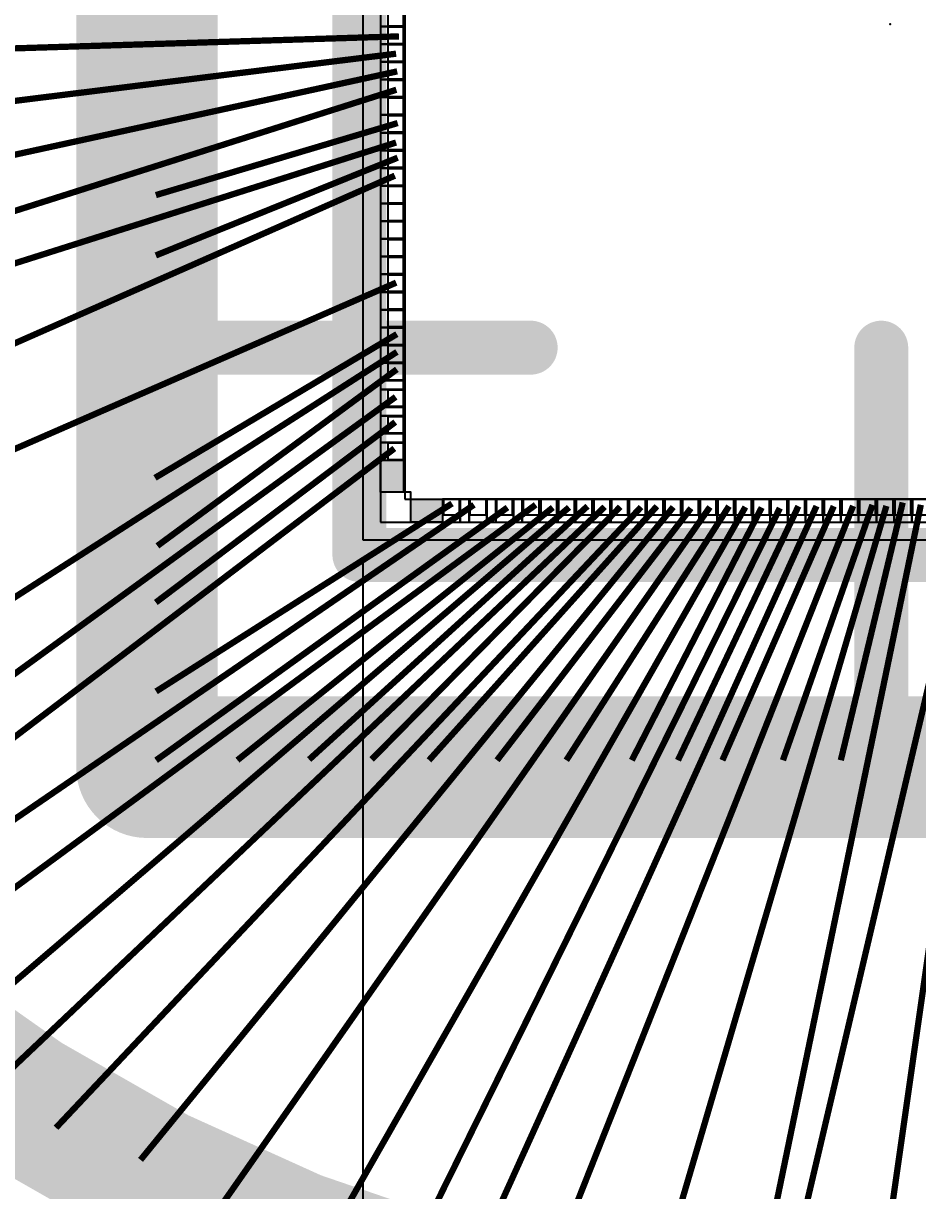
# Model space of a CAD drawing. Extents: x -12 to 108, y -5 to 75.
# Drawn here: x 62.092 to 64.619, y 32.797 to 36.096 of the extents above; entities that cross this region are included whole.
import ezdxf

# ---------------------------------------------------------------- set-up
doc = ezdxf.new("R2010")
doc.units = 0
doc.header["$MEASUREMENT"] = 0
doc.layers.get('0').update_dxf_attribs({"linetype": 'CONTINUOUS'})
doc.layers.get('Defpoints').update_dxf_attribs({"linetype": 'CONTINUOUS'})
for name, color, linetype in [('1', 12, 'CONTINUOUS'), ('21', 41, 'CONTINUOUS'), ('23', 53, 'CONTINUOUS'), ('Cu4', 1, 'CONTINUOUS'), ('Filler', 250, 'CONTINUOUS'), ('Frame', 7, 'CONTINUOUS'), ('IOs', 250, 'CONTINUOUS'), ('Pad', 255, 'CONTINUOUS'), ('PhysicalPad', 255, 'CONTINUOUS'), ('Sbp1', 5, 'CONTINUOUS'), ('Text', 7, 'CONTINUOUS'), ('vdd', 250, 'CONTINUOUS'), ('vss', 250, 'CONTINUOUS')]:
    doc.layers.add(name, color=color, linetype=linetype)
doc.dimstyles.get("Standard").update_dxf_attribs({"dimtxt": 0.18, "dimasz": 0.18, "dimexe": 0.18, "dimexo": 0.0625, "dimgap": 0.09, "dimtad": 0, "dimtih": 1, "dimtoh": 1, "dimdec": 4, "dimzin": 0, "dimdsep": 46, "dimtxsty": 'Standard', "dimcen": 0.09, "dimadec": 0, "dimazin": 0, "dimtfac": 1, "dimtdec": 4, "dimtofl": 0, "dimtmove": 0, "dimatfit": 3, "dimfxl": 1, "dimtolj": 1, "dimtzin": 0, "dimarcsym": 0})

# ---------------------------------------------------------------- blocks, each defined once
blk = doc.blocks.new('CPG06402')
at = {"layer": 'Filler'}
h = blk.add_hatch(color=5, dxfattribs=at)
h.dxf.hatch_style = 1
h.paths.add_polyline_path([(19110.6, 16457.3), (19110.6, 16547.3), (19045.6, 16547.3), (19045.6, 16457.3)])
h = blk.add_hatch(color=5, dxfattribs=at)
h.dxf.hatch_style = 1
h.paths.add_polyline_path([(19130.6, 16372.3), (19220.6, 16372.3), (19220.6, 16437.3), (19130.6, 16437.3)])
at = {"layer": 'Filler', "color": 5}
for points in [[(19110.6, 16747.3), (19110.6, 16772.3), (19045.6, 16772.3), (19045.6, 16747.3)], [(19110.6, 16672.4), (19110.6, 16697.4), (19045.6, 16697.4), (19045.6, 16672.4)], [(19110.6, 16597.3), (19110.6, 16622.3), (19045.6, 16622.3), (19045.6, 16597.3)], [(19045.6, 16457.3), (19045.6, 16547.3), (19110.6, 16547.3), (19110.6, 16457.3)], [(19130.6, 16437.3), (19220.6, 16437.3), (19220.6, 16372.3), (19130.6, 16372.3)], [(19270.6, 16372.3), (19295.6, 16372.3), (19295.6, 16437.3), (19270.6, 16437.3)], [(19345.6, 16372.3), (19370.6, 16372.3), (19370.6, 16437.3), (19345.6, 16437.3)], [(19420.6, 16372.3), (19445.6, 16372.3), (19445.6, 16437.3), (19420.6, 16437.3)]]:
    blk.add_lwpolyline(points, close=True, dxfattribs=at)
at = {"layer": 'Frame', "color": 5}
for points in [[(18995.6, 16322.3), (21995.6, 16322.3), (21995.6, 19322.3), (18995.6, 19322.3)], [(19045.6, 16372.3), (21945.6, 16372.3), (21945.6, 19272.3), (19045.6, 19272.3)], [(19113.6, 16437.3), (21877.6, 16437.3), (21877.6, 19207.3), (19113.6, 19207.3)], [(19045.6, 16372.3), (19130.6, 16372.3), (19130.6, 16457.3), (19045.6, 16457.3)]]:
    blk.add_lwpolyline(points, close=True, dxfattribs=at)
at = {"layer": 'Pad', "color": 5}
for points in [[(19045.6, 17822.3), (19045.6, 17772.3), (19110.6, 17772.3), (19110.6, 17822.3)], [(19045.6, 17772.3), (19045.6, 17722.3), (19110.6, 17722.3), (19110.6, 17772.3)], [(19045.6, 17722.3), (19045.6, 17672.3), (19110.6, 17672.3), (19110.6, 17722.3)], [(19045.6, 17672.3), (19045.6, 17622.3), (19110.6, 17622.3), (19110.6, 17672.3)], [(19045.6, 17622.3), (19045.6, 17572.3), (19110.6, 17572.3), (19110.6, 17622.3)], [(19045.6, 17572.3), (19045.6, 17522.3), (19110.6, 17522.3), (19110.6, 17572.3)], [(19045.6, 17522.3), (19045.6, 17472.3), (19110.6, 17472.3), (19110.6, 17522.3)], [(19045.6, 17472.3), (19045.6, 17422.3), (19110.6, 17422.3), (19110.6, 17472.3)], [(19045.6, 17422.3), (19045.6, 17372.3), (19110.6, 17372.3), (19110.6, 17422.3)], [(19045.6, 17372.3), (19045.6, 17322.3), (19110.6, 17322.3), (19110.6, 17372.3)], [(19045.6, 17322.3), (19045.6, 17272.3), (19110.6, 17272.3), (19110.6, 17322.3)], [(19045.6, 17272.3), (19045.6, 17222.3), (19110.6, 17222.3), (19110.6, 17272.3)], [(19045.6, 17222.3), (19045.6, 17172.3), (19110.6, 17172.3), (19110.6, 17222.3)], [(19045.6, 17172.3), (19045.6, 17122.3), (19110.6, 17122.3), (19110.6, 17172.3)], [(19045.6, 17122.3), (19045.6, 17072.3), (19110.6, 17072.3), (19110.6, 17122.3)], [(19045.6, 17072.3), (19045.6, 17022.3), (19110.6, 17022.3), (19110.6, 17072.3)], [(19045.6, 17022.3), (19045.6, 16972.3), (19110.6, 16972.3), (19110.6, 17022.3)], [(19045.6, 16972.3), (19045.6, 16922.3), (19110.6, 16922.3), (19110.6, 16972.3)], [(19045.6, 16922.3), (19045.6, 16872.3), (19110.6, 16872.3), (19110.6, 16922.3)], [(19045.6, 16872.3), (19045.6, 16822.3), (19110.6, 16822.3), (19110.6, 16872.3)], [(19045.6, 16822.3), (19045.6, 16772.3), (19110.6, 16772.3), (19110.6, 16822.3)], [(19110.6, 16772.3), (19110.6, 16822.3), (19045.6, 16822.3), (19045.6, 16772.3)], [(19110.6, 16697.3), (19110.6, 16747.3), (19045.6, 16747.3), (19045.6, 16697.3)], [(19045.6, 16747.3), (19045.6, 16697.3), (19110.6, 16697.3), (19110.6, 16747.3)], [(19110.6, 16697.3), (19110.6, 16747.3), (19045.6, 16747.3), (19045.6, 16697.3)], [(19110.6, 16622.3), (19110.6, 16672.3), (19045.6, 16672.3), (19045.6, 16622.3)], [(19045.6, 16672.3), (19045.6, 16622.3), (19110.6, 16622.3), (19110.6, 16672.3)], [(19110.6, 16622.3), (19110.6, 16672.3), (19045.6, 16672.3), (19045.6, 16622.3)], [(19110.6, 16547.3), (19110.6, 16597.3), (19045.6, 16597.3), (19045.6, 16547.3)], [(19045.6, 16597.3), (19045.6, 16547.3), (19110.6, 16547.3), (19110.6, 16597.3)], [(19110.6, 16547.3), (19110.6, 16597.3), (19045.6, 16597.3), (19045.6, 16547.3)], [(19220.6, 16372.3), (19270.6, 16372.3), (19270.6, 16437.3), (19220.6, 16437.3)], [(19295.6, 16372.3), (19345.6, 16372.3), (19345.6, 16437.3), (19295.6, 16437.3)], [(19370.6, 16372.3), (19420.6, 16372.3), (19420.6, 16437.3), (19370.6, 16437.3)], [(19445.6, 16372.3), (19495.6, 16372.3), (19495.6, 16437.3), (19445.6, 16437.3)], [(19495.6, 16372.3), (19545.6, 16372.3), (19545.6, 16437.3), (19495.6, 16437.3)], [(19545.6, 16372.3), (19595.6, 16372.3), (19595.6, 16437.3), (19545.6, 16437.3)], [(19595.6, 16372.3), (19645.6, 16372.3), (19645.6, 16437.3), (19595.6, 16437.3)], [(19645.6, 16372.3), (19695.6, 16372.3), (19695.6, 16437.3), (19645.6, 16437.3)], [(19695.6, 16372.3), (19745.6, 16372.3), (19745.6, 16437.3), (19695.6, 16437.3)], [(19745.6, 16372.3), (19795.6, 16372.3), (19795.6, 16437.3), (19745.6, 16437.3)], [(19795.6, 16372.3), (19845.6, 16372.3), (19845.6, 16437.3), (19795.6, 16437.3)], [(19845.6, 16372.3), (19895.6, 16372.3), (19895.6, 16437.3), (19845.6, 16437.3)], [(19895.6, 16372.3), (19945.6, 16372.3), (19945.6, 16437.3), (19895.6, 16437.3)], [(19945.6, 16372.3), (19995.6, 16372.3), (19995.6, 16437.3), (19945.6, 16437.3)], [(19995.6, 16372.3), (20045.6, 16372.3), (20045.6, 16437.3), (19995.6, 16437.3)], [(20045.6, 16372.3), (20095.6, 16372.3), (20095.6, 16437.3), (20045.6, 16437.3)], [(20095.6, 16372.3), (20145.6, 16372.3), (20145.6, 16437.3), (20095.6, 16437.3)], [(20145.6, 16372.3), (20195.6, 16372.3), (20195.6, 16437.3), (20145.6, 16437.3)], [(20195.6, 16372.3), (20245.6, 16372.3), (20245.6, 16437.3), (20195.6, 16437.3)], [(20245.6, 16372.3), (20295.6, 16372.3), (20295.6, 16437.3), (20245.6, 16437.3)], [(20295.6, 16372.3), (20345.6, 16372.3), (20345.6, 16437.3), (20295.6, 16437.3)], [(20345.6, 16372.3), (20395.6, 16372.3), (20395.6, 16437.3), (20345.6, 16437.3)], [(20395.6, 16372.3), (20445.6, 16372.3), (20445.6, 16437.3), (20395.6, 16437.3)], [(20445.6, 16372.3), (20495.6, 16372.3), (20495.6, 16437.3), (20445.6, 16437.3)], [(20495.6, 16372.3), (20545.6, 16372.3), (20545.6, 16437.3), (20495.6, 16437.3)], [(20545.6, 16372.3), (20595.6, 16372.3), (20595.6, 16437.3), (20545.6, 16437.3)]]:
    blk.add_lwpolyline(points, close=True, dxfattribs=at)
at = {"layer": 'PhysicalPad', "color": 5}
for points in [[(19065.7, 17820.1), (19065.7, 17774.5), (19110.6, 17774.5), (19110.6, 17820.1)], [(19065.7, 17770.1), (19065.7, 17724.5), (19110.6, 17724.5), (19110.6, 17770.1)], [(19065.7, 17720.1), (19065.7, 17674.5), (19110.6, 17674.5), (19110.6, 17720.1)], [(19065.7, 17670.1), (19065.7, 17624.5), (19110.6, 17624.5), (19110.6, 17670.1)], [(19065.7, 17620.1), (19065.7, 17574.5), (19110.6, 17574.5), (19110.6, 17620.1)], [(19065.7, 17570.1), (19065.7, 17524.5), (19110.6, 17524.5), (19110.6, 17570.1)], [(19065.7, 17520.1), (19065.7, 17474.5), (19110.6, 17474.5), (19110.6, 17520.1)], [(19065.7, 17470.1), (19065.7, 17424.5), (19110.6, 17424.5), (19110.6, 17470.1)], [(19065.7, 17420.1), (19065.7, 17374.5), (19110.6, 17374.5), (19110.6, 17420.1)], [(19065.7, 17370.1), (19065.7, 17324.5), (19110.6, 17324.5), (19110.6, 17370.1)], [(19065.7, 17320.1), (19065.7, 17274.5), (19110.6, 17274.5), (19110.6, 17320.1)], [(19065.7, 17270.1), (19065.7, 17224.5), (19110.6, 17224.5), (19110.6, 17270.1)], [(19065.7, 17220.1), (19065.7, 17174.5), (19110.6, 17174.5), (19110.6, 17220.1)], [(19065.7, 17170.1), (19065.7, 17124.5), (19110.6, 17124.5), (19110.6, 17170.1)], [(19065.7, 17120.1), (19065.7, 17074.5), (19110.6, 17074.5), (19110.6, 17120.1)], [(19065.7, 17070.1), (19065.7, 17024.5), (19110.6, 17024.5), (19110.6, 17070.1)], [(19065.7, 17020.1), (19065.7, 16974.5), (19110.6, 16974.5), (19110.6, 17020.1)], [(19065.7, 16970.1), (19065.7, 16924.5), (19110.6, 16924.5), (19110.6, 16970.1)], [(19065.7, 16920.1), (19065.7, 16874.5), (19110.6, 16874.5), (19110.6, 16920.1)], [(19065.7, 16870.1), (19065.7, 16824.5), (19110.6, 16824.5), (19110.6, 16870.1)], [(19065.7, 16820.1), (19065.7, 16774.5), (19110.6, 16774.5), (19110.6, 16820.1)], [(19065.7, 16745.1), (19065.7, 16699.5), (19110.6, 16699.5), (19110.6, 16745.1)], [(19065.7, 16670.1), (19065.7, 16624.5), (19110.6, 16624.5), (19110.6, 16670.1)], [(19065.7, 16595.1), (19065.7, 16549.5), (19110.6, 16549.5), (19110.6, 16595.1)], [(19222.8, 16392.5), (19268.4, 16392.5), (19268.4, 16437.3), (19222.8, 16437.3)], [(19297.8, 16392.5), (19343.4, 16392.5), (19343.4, 16437.3), (19297.8, 16437.3)], [(19372.8, 16392.5), (19418.4, 16392.5), (19418.4, 16437.3), (19372.8, 16437.3)], [(19447.8, 16392.5), (19493.4, 16392.5), (19493.4, 16437.3), (19447.8, 16437.3)], [(19497.8, 16392.5), (19543.4, 16392.5), (19543.4, 16437.3), (19497.8, 16437.3)], [(19547.8, 16392.5), (19593.4, 16392.5), (19593.4, 16437.3), (19547.8, 16437.3)], [(19597.8, 16392.5), (19643.4, 16392.5), (19643.4, 16437.3), (19597.8, 16437.3)], [(19647.8, 16392.5), (19693.4, 16392.5), (19693.4, 16437.3), (19647.8, 16437.3)], [(19697.8, 16392.5), (19743.4, 16392.5), (19743.4, 16437.3), (19697.8, 16437.3)], [(19747.8, 16392.5), (19793.4, 16392.5), (19793.4, 16437.3), (19747.8, 16437.3)], [(19797.8, 16392.5), (19843.4, 16392.5), (19843.4, 16437.3), (19797.8, 16437.3)], [(19847.8, 16392.5), (19893.4, 16392.5), (19893.4, 16437.3), (19847.8, 16437.3)], [(19897.8, 16392.5), (19943.4, 16392.5), (19943.4, 16437.3), (19897.8, 16437.3)], [(19947.8, 16392.5), (19993.4, 16392.5), (19993.4, 16437.3), (19947.8, 16437.3)], [(19997.8, 16392.5), (20043.4, 16392.5), (20043.4, 16437.3), (19997.8, 16437.3)], [(20047.8, 16392.5), (20093.4, 16392.5), (20093.4, 16437.3), (20047.8, 16437.3)], [(20097.8, 16392.5), (20143.4, 16392.5), (20143.4, 16437.3), (20097.8, 16437.3)], [(20147.8, 16392.5), (20193.4, 16392.5), (20193.4, 16437.3), (20147.8, 16437.3)], [(20197.8, 16392.5), (20243.4, 16392.5), (20243.4, 16437.3), (20197.8, 16437.3)], [(20247.8, 16392.5), (20293.4, 16392.5), (20293.4, 16437.3), (20247.8, 16437.3)], [(20297.8, 16392.5), (20343.4, 16392.5), (20343.4, 16437.3), (20297.8, 16437.3)], [(20347.8, 16392.5), (20393.4, 16392.5), (20393.4, 16437.3), (20347.8, 16437.3)], [(20397.8, 16392.5), (20443.4, 16392.5), (20443.4, 16437.3), (20397.8, 16437.3)], [(20447.8, 16392.5), (20493.4, 16392.5), (20493.4, 16437.3), (20447.8, 16437.3)], [(20497.8, 16392.5), (20543.4, 16392.5), (20543.4, 16437.3), (20497.8, 16437.3)], [(20547.8, 16392.5), (20593.4, 16392.5), (20593.4, 16437.3), (20547.8, 16437.3)]]:
    blk.add_lwpolyline(points, close=True, dxfattribs=at)
blk = doc.blocks.new('ROUND_19')
at = {"const_width": 0.025}
blk.add_lwpolyline([(-0.0125, 0, 1), (0.0125, 0, 1)], format="xyb", close=True, dxfattribs=at)
blk = doc.blocks.new('*D366')
at = {"layer": 'Defpoints', "color": 0, "linetype": 'Continuous', "transparency": 16777216}
for p in [(63.0514, 34.636), (66.0528, 34.636), (66.0528, 25.1863)]:
    blk.add_point(p, dxfattribs=at)
at = {"layer": 'Text', "color": 0, "linetype": 'Continuous', "lineweight": -2, "transparency": 16777216}
for p, q in [((63.0514, 34.5735), (63.0514, 25.0063)), ((66.0528, 34.5735), (66.0528, 25.0063)), ((63.2314, 25.1863), (63.3788, 25.1863)), ((65.8728, 25.1863), (65.7254, 25.1863))]:
    blk.add_line(p, q, dxfattribs=at)
at = {"layer": 'Text', "color": 0, "linetype": 'Continuous', "transparency": 16777216}
for points in [[(63.2314, 25.2163), (63.2314, 25.1563), (63.0514, 25.1863)], [(65.8728, 25.2163), (65.8728, 25.1563), (66.0528, 25.1863)]]:
    blk.add_solid(points, dxfattribs=at)
at = {"layer": 'Text', "color": 0, "linetype": 'Continuous', "transparency": 16777216, "insert": (64.5521, 25.1863), "char_height": 0.5, "attachment_point": 5}
blk.add_mtext('\\A1;3.0014', dxfattribs=at)

msp = doc.modelspace()

# ---------------------------------------------------------------- linework, layer by layer
at = {"layer": '1'}
for points, const_width in [([(62.4414, 33.9934), (62.4414, 38.1934)], 0.4), ([(62.4332, 36.2966), (62.4332, 35.052)], 0.1524), ([(62.4332, 35.052), (62.5602, 35.179)], 0.1524), ([(62.5602, 35.179), (63.5254, 35.179)], 0.1524), ([(64.516, 34.0106), (64.516, 35.179)], 0.1524), ([(62.4332, 35.052), (62.4332, 34.036)], 0.1524), ([(66.6414, 33.9934), (62.4414, 33.9934)], 0.4), ([(62.4332, 34.036), (62.4586, 34.0106)], 0.1524), ([(62.4586, 34.0106), (64.516, 34.0106)], 0.1524), ([(65.6844, 34.0106), (64.516, 34.0106)], 0.1524)]:
    msp.add_lwpolyline(points, dxfattribs=dict(at, const_width=const_width))
for points, const_width in [([(62.5602, 35.2171, 1), (62.5602, 35.1409)], 0.0762), ([(62.5871, 35.1521, 1), (62.5333, 35.2059)], 0.0762), ([(63.5254, 35.1409, 1), (63.5254, 35.2171)], 0.0762), ([(64.5541, 35.179, 1), (64.4779, 35.179)], 0.0762), ([(62.4713, 35.052, 1), (62.3951, 35.052)], 0.0762), ([(62.4063, 35.0789, 1), (62.4601, 35.0251)], 0.0762), ([(62.3951, 35.052, 1), (62.4713, 35.052)], 0.0762), ([(62.4414, 34.0934, 1), (62.4414, 33.8934)], 0.2), ([(62.4601, 34.0629, 1), (62.4063, 34.0091)], 0.0762), ([(62.3414, 33.9934, 1), (62.5414, 33.9934)], 0.2), ([(62.4586, 34.0487, 1), (62.4586, 33.9725)], 0.0762), ([(64.516, 34.0487, 1), (64.516, 33.9725)], 0.0762), ([(64.516, 33.9725, 1), (64.516, 34.0487)], 0.0762), ([(62.3951, 34.036, 1), (62.4713, 34.036)], 0.0762), ([(62.4317, 33.9837, 1), (62.4855, 34.0375)], 0.0762), ([(64.4779, 34.0106, 1), (64.5541, 34.0106)], 0.0762), ([(61.7414, 33.2934, 0.3431), (67.3414, 33.2934)], 0.4)]:
    msp.add_lwpolyline(points, format="xyb", dxfattribs=dict(at, const_width=const_width))
at = {"layer": '21', "const_width": 0.1524}
for points in [[(63.0414, 37.5934), (63.0414, 34.5934)], [(63.0414, 34.5934), (66.0414, 34.5934)]]:
    msp.add_lwpolyline(points, dxfattribs=at)
at = {"layer": '21', "const_width": 0.0762}
for points in [[(63.0414, 34.6315, 1), (63.0414, 34.5553)], [(63.0033, 34.5934, 1), (63.0795, 34.5934)]]:
    msp.add_lwpolyline(points, format="xyb", dxfattribs=at)
at = {"layer": '23'}
msp.add_point((64.5414, 36.0934), dxfattribs=at)
at = {"layer": 'IOs', "transparency": 33554687, "const_width": 0.01778}
for points in [[(58.6668, 35.9188), (63.1531, 36.0587)], [(58.6668, 35.45553), (63.14513, 36.00974)], [(58.7502, 35.0012), (63.14827, 35.9598)], [(58.8518, 34.544), (63.1459, 35.90788)], [(59.96187, 34.74992), (63.14516, 35.7587)], [(61.04682, 34.74113), (63.14159, 35.66501)], [(59.162, 33.6252), (63.14542, 35.36277)]]:
    msp.add_lwpolyline(points, dxfattribs=at)
at = {"layer": 'Sbp1', "const_width": 0.08}
for points in [[(62.54797, 35.63949), (62.39587, 35.59135)], [(62.56034, 35.47966), (62.40824, 35.43152)], [(62.56308, 34.87362), (62.42759, 34.78937)], [(62.55927, 34.68817), (62.43161, 34.59247)], [(62.53829, 34.50366), (62.40294, 34.4192)], [(62.52219, 34.24345), (62.38632, 34.15982)], [(63.69028, 34.10865), (63.60728, 33.9724)], [(63.86545, 34.1205), (63.79818, 33.97583)], [(62.56471, 34.08741), (62.43522, 33.99421)], [(62.78155, 34.07546), (62.65532, 33.97789)], [(63.14135, 34.08164), (63.03228, 33.96521)], [(63.30299, 34.0728), (63.19908, 33.95174)], [(63.4932, 34.08805), (63.39823, 33.95985)], [(63.97586, 34.09096), (63.91324, 33.94423)], [(64.10213, 34.07575), (64.03763, 33.92983)], [(64.41168, 34.07961), (64.37204, 33.92507)], [(62.96298, 34.06457), (62.84533, 33.95681)], [(64.2557, 34.06368), (64.19523, 33.91605)], [(62.28399, 33.08311), (62.16634, 32.97535)], [(62.48788, 32.96761), (62.38397, 32.84655)], [(62.72445, 32.85457), (62.62054, 32.73351)]]:
    msp.add_lwpolyline(points, dxfattribs=at)
at = {"layer": 'vdd', "transparency": 33554687, "const_width": 0.01778}
for points in [[(60.53099, 33.48713), (63.14747, 35.16693)], [(63.14388, 35.03986), (61.42268, 33.78858)], [(63.14023, 34.89409), (61.50291, 33.6501)], [(61.30966, 32.43229), (63.73441, 34.72918)], [(63.36518, 34.73504), (61.64398, 33.55665)], [(63.53948, 34.73504), (61.7589, 33.42602)], [(63.63379, 34.72768), (61.9283, 33.26832)], [(63.83732, 34.72869), (62.18423, 32.97461)], [(63.92828, 34.72869), (62.42312, 32.88383)], [(64.0318, 34.72869), (62.65192, 32.75606)], [(62.9041, 31.57379), (64.33305, 34.73136)], [(64.13218, 34.72869), (62.94129, 32.63837)], [(64.43645, 34.73183), (63.55366, 32.50388)], [(64.76802, 34.72786), (63.71423, 30.24834)], [(64.53055, 34.73183), (63.85312, 32.4299)], [(64.62779, 34.73496), (64.13649, 32.35926)], [(64.22942, 34.72556), (63.16336, 32.56776)], [(64.82767, 34.72051), (64.18794, 30.241)]]:
    msp.add_lwpolyline(points, dxfattribs=at)
at = {"layer": 'vss', "transparency": 33554687, "const_width": 0.01778}
for points in [[(63.14963, 35.81377), (62.46633, 35.61017)], [(63.14963, 35.71586), (62.46633, 35.43969)], [(63.14728, 35.21726), (62.46398, 34.81118)], [(63.14728, 35.11781), (62.47078, 34.61891)], [(63.14275, 34.96864), (62.4663, 34.45905)], [(63.3032, 34.7386), (62.46711, 34.20765)], [(63.45972, 34.72729), (62.46711, 34.01308)], [(63.58795, 34.72729), (62.69698, 34.0134)], [(63.686, 34.73106), (62.89949, 34.01509)], [(63.7784, 34.72917), (63.07589, 34.01511)], [(63.88212, 34.73106), (63.23816, 34.01308)], [(64.08577, 34.73106), (63.6262, 34.01308)], [(64.17817, 34.72729), (63.81123, 34.01308)], [(64.28189, 34.73106), (63.94163, 34.01308)], [(64.38183, 34.73106), (64.06718, 34.01308)], [(64.4912, 34.73483), (64.2382, 34.01308)], [(64.5766, 34.74141), (64.40173, 34.01308)], [(63.97829, 34.72541), (63.43042, 34.01308)]]:
    msp.add_lwpolyline(points, dxfattribs=at)

# ---------------------------------------------------------------- block references
at = {"layer": 'Cu4', "color": 242, "true_color": 0xcd2027, "transparency": 33554687, "xscale": 0.001000462651935105, "yscale": 0.001000462651935105, "zscale": 0.001000462651935105}
msp.add_blockref('CPG06402', (44.04706, 18.30613), dxfattribs=at)
at = {"layer": 'Sbp1'}
for p, xscale, yscale, zscale, rotation in [((62.54797, 35.63949), 1.6, 1.6, 1.6, 158.2850516725336), ((62.39587, 35.59135), 1.6, 1.6, 1.6, 158.2850516725336), ((62.56034, 35.47966), 1.600000000000001, 1.600000000000001, 1.600000000000001, 158.2850516725336), ((62.40824, 35.43152), 1.600000000000001, 1.600000000000001, 1.600000000000001, 158.2850516725336), ((62.56308, 34.87362), 1.600000000000001, 1.600000000000001, 1.600000000000001, 172.5983407164162), ((62.42759, 34.78937), 1.600000000000001, 1.600000000000001, 1.600000000000001, 172.5983407164162), ((62.55927, 34.68817), 1.600000000000001, 1.600000000000001, 1.600000000000001, 177.5790927172941), ((62.43161, 34.59247), 1.600000000000001, 1.600000000000001, 1.600000000000001, 177.5790927172941), ((62.53829, 34.50366), 1.600000000000001, 1.600000000000001, 1.600000000000001, 172.685674683795), ((62.40294, 34.4192), 1.600000000000001, 1.600000000000001, 1.600000000000001, 172.685674683795), ((62.52219, 34.24345), 1.6, 1.6, 1.6, 172.3368242303066), ((62.38632, 34.15982), 1.6, 1.6, 1.6, 172.3368242303066), ((63.69028, 34.10865), 1.600000000000001, 1.600000000000001, 1.600000000000001, 199.3742491098735), ((63.86545, 34.1205), 1.600000000000001, 1.600000000000001, 1.600000000000001, 205.787576952505), ((63.97586, 34.09096), 1.6, 1.6, 1.6, 207.6132262357952), ((62.56471, 34.08741), 1.600000000000001, 1.600000000000001, 1.600000000000001, 176.4686698755314), ((62.78155, 34.07546), 1.600000000000001, 1.600000000000001, 1.600000000000001, 178.4263788650667), ((63.14135, 34.08164), 1.600000000000001, 1.600000000000001, 1.600000000000001, 187.5921746287421), ((63.30299, 34.0728), 1.600000000000001, 1.600000000000001, 1.600000000000001, 190.0819297952268), ((63.4932, 34.08805), 1.6, 1.6, 1.6, 194.1921915175147), ((64.10213, 34.07575), 1.600000000000001, 1.600000000000001, 1.600000000000001, 206.8793789430728), ((64.2557, 34.06368), 1.600000000000001, 1.600000000000001, 1.600000000000001, 208.4500029041477), ((64.41168, 34.07961), 1.6, 1.6, 1.6, 216.3349147689423), ((62.96298, 34.06457), 1.600000000000001, 1.600000000000001, 1.600000000000001, 183.209988126856), ((62.43522, 33.99421), 1.600000000000001, 1.600000000000001, 1.600000000000001, 176.4686698755314), ((62.65532, 33.97789), 1.600000000000001, 1.600000000000001, 1.600000000000001, 178.4263788650667), ((63.03228, 33.96521), 1.600000000000001, 1.600000000000001, 1.600000000000001, 187.5921746287421), ((63.60728, 33.9724), 1.600000000000001, 1.600000000000001, 1.600000000000001, 199.3742491098735), ((63.79818, 33.97583), 1.600000000000001, 1.600000000000001, 1.600000000000001, 205.787576952505), ((62.84533, 33.95681), 1.600000000000001, 1.600000000000001, 1.600000000000001, 183.209988126856), ((63.19908, 33.95174), 1.600000000000001, 1.600000000000001, 1.600000000000001, 190.0819297952268), ((63.39823, 33.95985), 1.6, 1.6, 1.6, 194.1921915175147), ((63.91324, 33.94423), 1.6, 1.6, 1.6, 207.6132262357952), ((64.03763, 33.92983), 1.600000000000001, 1.600000000000001, 1.600000000000001, 206.8793789430728), ((64.37204, 33.92507), 1.6, 1.6, 1.6, 216.3349147689423), ((64.19523, 33.91605), 1.600000000000001, 1.600000000000001, 1.600000000000001, 208.4500029041477), ((62.28399, 33.08311), 1.600000000000001, 1.600000000000001, 1.600000000000001, 183.209988126856), ((62.16634, 32.97535), 1.600000000000001, 1.600000000000001, 1.600000000000001, 183.209988126856), ((62.48788, 32.96761), 1.600000000000001, 1.600000000000001, 1.600000000000001, 190.0819297952268), ((62.38397, 32.84655), 1.600000000000001, 1.600000000000001, 1.600000000000001, 190.0819297952268), ((62.72445, 32.85457), 1.600000000000001, 1.600000000000001, 1.600000000000001, 190.0819297952268)]:
    msp.add_blockref('ROUND_19', p, dxfattribs=dict(at, xscale=xscale, yscale=yscale, zscale=zscale, rotation=rotation))

# ---------------------------------------------------------------- dimensions: what is measured, and where the dimension line sits
at = {"layer": 'Text', "linetype": 'Continuous'}
dim = msp.add_linear_dim(base=(66.05279, 25.18633), p1=(63.0514, 34.63601), p2=(66.05279, 34.63601), dimstyle='Standard', override={"dimtxt": 0.5}, dxfattribs=at)
dim.commit()
dim.dimension.update_dxf_attribs({"geometry": '*D366', "text_midpoint": (64.55209, 25.18633)})

doc.saveas('drawing.dxf')
